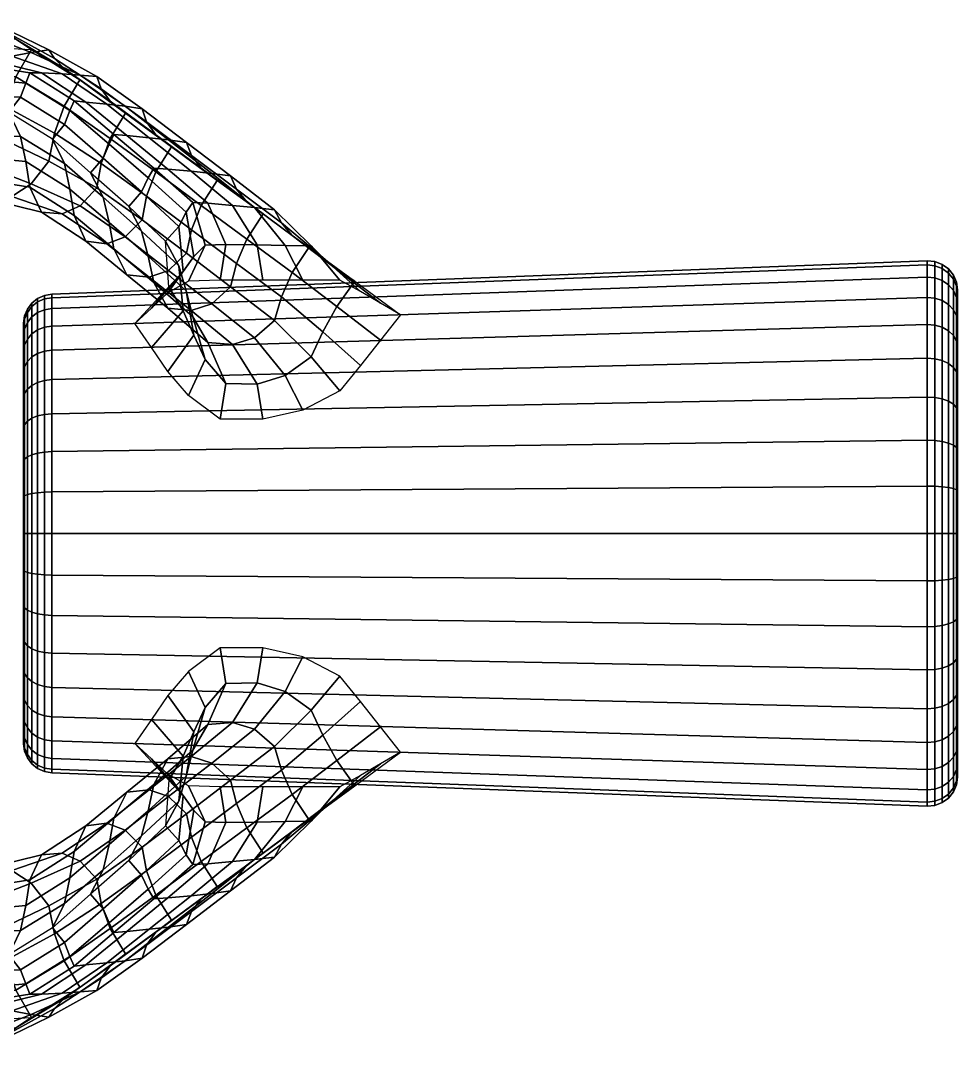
# Model space of a CAD drawing. Extents: x 30 to 421, y 59 to 190.
# Drawn here: x 258.39 to 290.5, y 72.49 to 107.66 of the extents above; entities that cross this region are included whole.
import ezdxf

# ---------------------------------------------------------------- set-up
doc = ezdxf.new("R2010")
doc.units = 0
doc.header["$MEASUREMENT"] = 0
for name, color, linetype in [('BOSS5', 7, 'CONTINUOUS'), ('FRAMEA', 7, 'CONTINUOUS'), ('FRAMEB', 7, 'CONTINUOUS')]:
    doc.layers.add(name, color=color, linetype=linetype)

msp = doc.modelspace()

# ---------------------------------------------------------------- meshes
at = {"layer": 'BOSS5'}
mesh = msp.add_polymesh((4, 9), dxfattribs=at)
for k, corner in enumerate([(258.5, 90.074, 0.024), (258.5, 97.17, 1.275), (258.532, 97.419, 1.319), (258.628, 97.652, 1.36), (258.78, 97.853, 1.395), (258.978, 98.01, 1.423), (259.211, 98.113, 1.441), (259.462, 98.154, 1.449), (289.462, 99.278, 1.647), (258.5, 90.074, 0.024), (258.5, 97.28, 0.024), (258.532, 97.532, 0.024), (258.628, 97.769, 0.024), (258.78, 97.973, 0.024), (258.978, 98.133, 0.024), (259.211, 98.237, 0.024), (259.462, 98.279, 0.024), (289.462, 99.42, 0.024), (258.5, 90.074, 0.024), (258.5, 97.17, -1.227), (258.532, 97.419, -1.271), (258.628, 97.652, -1.312), (258.78, 97.853, -1.348), (258.978, 98.01, -1.376), (259.211, 98.113, -1.394), (259.462, 98.154, -1.401), (289.462, 99.278, -1.599), (258.5, 90.074, 0.024), (258.5, 96.845, -2.441), (258.532, 97.083, -2.527), (258.628, 97.305, -2.608), (258.78, 97.497, -2.678), (258.978, 97.647, -2.733), (259.211, 97.745, -2.768), (259.462, 97.784, -2.783), (289.462, 98.856, -3.173)]):
    mesh.set_mesh_vertex(divmod(k, 9), corner)
mesh = msp.add_polymesh((9, 9), dxfattribs=at)
for k, corner in enumerate([(258.5, 90.074, 0.024), (258.5, 90.074, 7.23), (258.532, 90.074, 7.482), (258.628, 90.074, 7.719), (258.78, 90.074, 7.923), (258.978, 90.074, 8.083), (259.211, 90.074, 8.187), (259.462, 90.074, 8.229), (289.462, 90.074, 9.37), (258.5, 90.074, 0.024), (258.5, 91.325, 7.12), (258.532, 91.369, 7.369), (258.628, 91.41, 7.602), (258.78, 91.446, 7.803), (258.978, 91.473, 7.96), (259.211, 91.491, 8.063), (259.462, 91.499, 8.104), (289.462, 91.697, 9.228), (258.5, 90.074, 0.024), (258.5, 92.539, 6.795), (258.532, 92.625, 7.032), (258.628, 92.706, 7.255), (258.78, 92.776, 7.447), (258.978, 92.83, 7.597), (259.211, 92.866, 7.695), (259.462, 92.88, 7.734), (289.462, 93.271, 8.806), (258.5, 90.074, 0.024), (258.5, 93.677, 6.264), (258.532, 93.803, 6.483), (258.628, 93.921, 6.688), (258.78, 94.024, 6.865), (258.978, 94.103, 7.003), (259.211, 94.155, 7.093), (259.462, 94.177, 7.13), (289.462, 94.747, 8.118), (258.5, 90.074, 0.024), (258.5, 94.706, 5.544), (258.532, 94.868, 5.737), (258.628, 95.02, 5.918), (258.78, 95.152, 6.075), (258.978, 95.254, 6.197), (259.211, 95.321, 6.277), (259.462, 95.348, 6.309), (289.462, 96.082, 7.183), (258.5, 90.074, 0.024), (258.5, 95.594, 4.656), (258.532, 95.788, 4.818), (258.628, 95.969, 4.97), (258.78, 96.125, 5.101), (258.978, 96.247, 5.204), (259.211, 96.327, 5.271), (259.462, 96.359, 5.298), (289.462, 97.234, 6.031), (258.5, 90.074, 0.024), (258.5, 96.314, 3.627), (258.532, 96.533, 3.753), (258.628, 96.738, 3.871), (258.78, 96.915, 3.973), (258.978, 97.053, 4.053), (259.211, 97.143, 4.105), (259.462, 97.18, 4.126), (289.462, 98.168, 4.697), (258.5, 90.074, 0.024), (258.5, 96.845, 2.488), (258.532, 97.083, 2.575), (258.628, 97.305, 2.656), (258.78, 97.497, 2.726), (258.978, 97.647, 2.78), (259.211, 97.745, 2.816), (259.462, 97.784, 2.83), (289.462, 98.856, 3.22), (258.5, 90.074, 0.024), (258.5, 97.17, 1.275), (258.532, 97.419, 1.319), (258.628, 97.652, 1.36), (258.78, 97.853, 1.395), (258.978, 98.01, 1.423), (259.211, 98.113, 1.441), (259.462, 98.154, 1.449), (289.462, 99.278, 1.647)]):
    mesh.set_mesh_vertex(divmod(k, 9), corner)
mesh = msp.add_polymesh((4, 8), dxfattribs=at)
for k, corner in enumerate([(289.462, 99.278, 1.647), (289.728, 99.253, 1.642), (289.978, 99.159, 1.626), (290.194, 99.003, 1.598), (290.36, 98.797, 1.562), (290.464, 98.555, 1.519), (290.5, 98.294, 1.473), (290.5, 90.074, 0.024), (289.462, 99.42, 0.024), (289.728, 99.394, 0.024), (289.978, 99.299, 0.024), (290.194, 99.141, 0.024), (290.36, 98.932, 0.024), (290.464, 98.686, 0.024), (290.5, 98.421, 0.024), (290.5, 90.074, 0.024), (289.462, 99.278, -1.599), (289.728, 99.253, -1.595), (289.978, 99.159, -1.578), (290.194, 99.003, -1.551), (290.36, 98.797, -1.514), (290.464, 98.555, -1.472), (290.5, 98.294, -1.426), (290.5, 90.074, 0.024), (289.462, 98.856, -3.173), (289.728, 98.832, -3.164), (289.978, 98.743, -3.131), (290.194, 98.594, -3.077), (290.36, 98.398, -3.006), (290.464, 98.166, -2.922), (290.5, 97.917, -2.831), (290.5, 90.074, 0.024)]):
    mesh.set_mesh_vertex(divmod(k, 8), corner)
mesh = msp.add_polymesh((9, 8), dxfattribs=at)
for k, corner in enumerate([(289.462, 90.074, 9.37), (289.728, 90.074, 9.344), (289.978, 90.074, 9.249), (290.194, 90.074, 9.091), (290.36, 90.074, 8.882), (290.464, 90.074, 8.636), (290.5, 90.074, 8.371), (290.5, 90.074, 0.024), (289.462, 91.697, 9.228), (289.728, 91.692, 9.203), (289.978, 91.676, 9.109), (290.194, 91.648, 8.953), (290.36, 91.612, 8.747), (290.464, 91.569, 8.505), (290.5, 91.523, 8.244), (290.5, 90.074, 0.024), (289.462, 93.271, 8.806), (289.728, 93.262, 8.782), (289.978, 93.229, 8.693), (290.194, 93.175, 8.544), (290.36, 93.104, 8.347), (290.464, 93.019, 8.116), (290.5, 92.929, 7.867), (290.5, 90.074, 0.024), (289.462, 94.747, 8.118), (289.728, 94.734, 8.096), (289.978, 94.687, 8.013), (290.194, 94.608, 7.876), (290.36, 94.503, 7.695), (290.464, 94.38, 7.482), (290.5, 94.247, 7.252), (290.5, 90.074, 0.024), (289.462, 96.082, 7.183), (289.728, 96.065, 7.164), (289.978, 96.004, 7.091), (290.194, 95.902, 6.97), (290.36, 95.768, 6.809), (290.464, 95.61, 6.621), (290.5, 95.439, 6.418), (290.5, 90.074, 0.024), (289.462, 97.234, 6.031), (289.728, 97.214, 6.015), (289.978, 97.141, 5.954), (290.194, 97.02, 5.852), (290.36, 96.859, 5.717), (290.464, 96.671, 5.559), (290.5, 96.468, 5.389), (290.5, 90.074, 0.024), (289.462, 98.168, 4.697), (289.728, 98.146, 4.684), (289.978, 98.063, 4.636), (290.194, 97.926, 4.557), (290.36, 97.745, 4.453), (290.464, 97.532, 4.33), (290.5, 97.303, 4.197), (290.5, 90.074, 0.024), (289.462, 98.856, 3.22), (289.728, 98.832, 3.212), (289.978, 98.743, 3.179), (290.194, 98.594, 3.125), (290.36, 98.398, 3.053), (290.464, 98.166, 2.969), (290.5, 97.917, 2.879), (290.5, 90.074, 0.024), (289.462, 99.278, 1.647), (289.728, 99.253, 1.642), (289.978, 99.159, 1.626), (290.194, 99.003, 1.598), (290.36, 98.797, 1.562), (290.464, 98.555, 1.519), (290.5, 98.294, 1.473), (290.5, 90.074, 0.024)]):
    mesh.set_mesh_vertex(divmod(k, 8), corner)
mesh = msp.add_polymesh((9, 9), dxfattribs=at)
for k, corner in enumerate([(258.5, 90.074, 0.024), (258.5, 96.314, -3.579), (258.532, 96.533, -3.705), (258.628, 96.738, -3.824), (258.78, 96.915, -3.926), (258.978, 97.053, -4.006), (259.211, 97.143, -4.058), (259.462, 97.18, -4.079), (289.462, 98.168, -4.649), (258.5, 90.074, 0.024), (258.5, 95.594, -4.608), (258.532, 95.788, -4.77), (258.628, 95.969, -4.922), (258.78, 96.125, -5.054), (258.978, 96.247, -5.156), (259.211, 96.327, -5.223), (259.462, 96.359, -5.25), (289.462, 97.234, -5.984), (258.5, 90.074, 0.024), (258.5, 94.706, -5.496), (258.532, 94.868, -5.69), (258.628, 95.02, -5.871), (258.78, 95.152, -6.027), (258.978, 95.254, -6.15), (259.211, 95.321, -6.229), (259.462, 95.348, -6.262), (289.462, 96.082, -7.136), (258.5, 90.074, 0.024), (258.5, 93.677, -6.217), (258.532, 93.803, -6.435), (258.628, 93.921, -6.64), (258.78, 94.024, -6.817), (258.978, 94.103, -6.955), (259.211, 94.155, -7.046), (259.462, 94.177, -7.082), (289.462, 94.747, -8.07), (258.5, 90.074, 0.024), (258.5, 92.539, -6.747), (258.532, 92.625, -6.985), (258.628, 92.706, -7.207), (258.78, 92.776, -7.399), (258.978, 92.83, -7.549), (259.211, 92.866, -7.647), (259.462, 92.88, -7.686), (289.462, 93.271, -8.759), (258.5, 90.074, 0.024), (258.5, 91.325, -7.073), (258.532, 91.369, -7.321), (258.628, 91.41, -7.554), (258.78, 91.446, -7.756), (258.978, 91.473, -7.913), (259.211, 91.491, -8.015), (259.462, 91.499, -8.057), (289.462, 91.697, -9.18), (258.5, 90.074, 0.024), (258.5, 90.074, -7.182), (258.532, 90.074, -7.435), (258.628, 90.074, -7.671), (258.78, 90.074, -7.876), (258.978, 90.074, -8.035), (259.211, 90.074, -8.139), (259.462, 90.074, -8.181), (289.462, 90.074, -9.322), (258.5, 90.074, 0.024), (258.5, 88.823, -7.073), (258.532, 88.779, -7.321), (258.628, 88.738, -7.554), (258.78, 88.702, -7.756), (258.978, 88.675, -7.913), (259.211, 88.656, -8.015), (259.462, 88.649, -8.057), (289.462, 88.451, -9.18), (258.5, 90.074, 0.024), (258.5, 87.609, -6.747), (258.532, 87.523, -6.985), (258.628, 87.442, -7.207), (258.78, 87.372, -7.399), (258.978, 87.318, -7.549), (259.211, 87.282, -7.647), (259.462, 87.268, -7.686), (289.462, 86.877, -8.759)]):
    mesh.set_mesh_vertex(divmod(k, 9), corner)
mesh = msp.add_polymesh((9, 8), dxfattribs=at)
for k, corner in enumerate([(289.462, 98.168, -4.649), (289.728, 98.146, -4.636), (289.978, 98.063, -4.589), (290.194, 97.926, -4.51), (290.36, 97.745, -4.405), (290.464, 97.532, -4.282), (290.5, 97.303, -4.15), (290.5, 90.074, 0.024), (289.462, 97.234, -5.984), (289.728, 97.214, -5.967), (289.978, 97.141, -5.906), (290.194, 97.02, -5.805), (290.36, 96.859, -5.67), (290.464, 96.671, -5.512), (290.5, 96.468, -5.341), (290.5, 90.074, 0.024), (289.462, 96.082, -7.136), (289.728, 96.065, -7.116), (289.978, 96.004, -7.043), (290.194, 95.902, -6.922), (290.36, 95.768, -6.762), (290.464, 95.61, -6.573), (290.5, 95.439, -6.37), (290.5, 90.074, 0.024), (289.462, 94.747, -8.07), (289.728, 94.734, -8.048), (289.978, 94.687, -7.966), (290.194, 94.608, -7.829), (290.36, 94.503, -7.647), (290.464, 94.38, -7.434), (290.5, 94.247, -7.205), (290.5, 90.074, 0.024), (289.462, 93.271, -8.759), (289.728, 93.262, -8.735), (289.978, 93.229, -8.645), (290.194, 93.175, -8.497), (290.36, 93.104, -8.3), (290.464, 93.019, -8.069), (290.5, 92.929, -7.82), (290.5, 90.074, 0.024), (289.462, 91.697, -9.18), (289.728, 91.692, -9.155), (289.978, 91.676, -9.061), (290.194, 91.648, -8.906), (290.36, 91.612, -8.699), (290.464, 91.569, -8.457), (290.5, 91.523, -8.196), (290.5, 90.074, 0.024), (289.462, 90.074, -9.322), (289.728, 90.074, -9.297), (289.978, 90.074, -9.201), (290.194, 90.074, -9.043), (290.36, 90.074, -8.834), (290.464, 90.074, -8.588), (290.5, 90.074, -8.323), (290.5, 90.074, 0.024), (289.462, 88.451, -9.18), (289.728, 88.455, -9.155), (289.978, 88.472, -9.061), (290.194, 88.499, -8.906), (290.36, 88.536, -8.699), (290.464, 88.579, -8.457), (290.5, 88.625, -8.196), (290.5, 90.074, 0.024), (289.462, 86.877, -8.759), (289.728, 86.886, -8.735), (289.978, 86.919, -8.645), (290.194, 86.973, -8.497), (290.36, 87.044, -8.3), (290.464, 87.129, -8.069), (290.5, 87.219, -7.82), (290.5, 90.074, 0.024)]):
    mesh.set_mesh_vertex(divmod(k, 8), corner)
mesh = msp.add_polymesh((9, 9), dxfattribs=at)
for k, corner in enumerate([(258.5, 90.074, 0.024), (258.5, 87.609, -6.747), (258.532, 87.523, -6.985), (258.628, 87.442, -7.207), (258.78, 87.372, -7.399), (258.978, 87.318, -7.549), (259.211, 87.282, -7.647), (259.462, 87.268, -7.686), (289.462, 86.877, -8.759), (258.5, 90.074, 0.024), (258.5, 86.471, -6.217), (258.532, 86.345, -6.435), (258.628, 86.227, -6.64), (258.78, 86.124, -6.817), (258.978, 86.045, -6.955), (259.211, 85.992, -7.046), (259.462, 85.971, -7.082), (289.462, 85.401, -8.07), (258.5, 90.074, 0.024), (258.5, 85.442, -5.496), (258.532, 85.28, -5.69), (258.628, 85.128, -5.871), (258.78, 84.996, -6.027), (258.978, 84.894, -6.15), (259.211, 84.827, -6.229), (259.462, 84.8, -6.262), (289.462, 84.066, -7.136), (258.5, 90.074, 0.024), (258.5, 84.554, -4.608), (258.532, 84.36, -4.77), (258.628, 84.179, -4.922), (258.78, 84.023, -5.054), (258.978, 83.901, -5.156), (259.211, 83.821, -5.223), (259.462, 83.789, -5.25), (289.462, 82.914, -5.984), (258.5, 90.074, 0.024), (258.5, 83.834, -3.579), (258.532, 83.615, -3.705), (258.628, 83.41, -3.824), (258.78, 83.233, -3.926), (258.978, 83.095, -4.006), (259.211, 83.005, -4.058), (259.462, 82.968, -4.079), (289.462, 81.98, -4.649), (258.5, 90.074, 0.024), (258.5, 83.303, -2.441), (258.532, 83.065, -2.527), (258.628, 82.843, -2.608), (258.78, 82.651, -2.678), (258.978, 82.501, -2.733), (259.211, 82.403, -2.768), (259.462, 82.364, -2.783), (289.462, 81.292, -3.173), (258.5, 90.074, 0.024), (258.5, 82.978, -1.227), (258.532, 82.729, -1.271), (258.628, 82.496, -1.312), (258.78, 82.295, -1.348), (258.978, 82.138, -1.376), (259.211, 82.035, -1.394), (259.462, 81.994, -1.401), (289.462, 80.87, -1.599), (258.5, 90.074, 0.024), (258.5, 82.868, 0.024), (258.532, 82.615, 0.024), (258.628, 82.379, 0.024), (258.78, 82.175, 0.024), (258.978, 82.015, 0.024), (259.211, 81.911, 0.024), (259.462, 81.869, 0.024), (289.462, 80.728, 0.024), (258.5, 90.074, 0.024), (258.5, 82.978, 1.275), (258.532, 82.729, 1.319), (258.628, 82.496, 1.36), (258.78, 82.295, 1.395), (258.978, 82.138, 1.423), (259.211, 82.035, 1.441), (259.462, 81.994, 1.449), (289.462, 80.87, 1.647)]):
    mesh.set_mesh_vertex(divmod(k, 9), corner)
mesh = msp.add_polymesh((9, 9), dxfattribs=at)
for k, corner in enumerate([(258.5, 90.074, 0.024), (258.5, 82.978, 1.275), (258.532, 82.729, 1.319), (258.628, 82.496, 1.36), (258.78, 82.295, 1.395), (258.978, 82.138, 1.423), (259.211, 82.035, 1.441), (259.462, 81.994, 1.449), (289.462, 80.87, 1.647), (258.5, 90.074, 0.024), (258.5, 83.303, 2.488), (258.532, 83.065, 2.575), (258.628, 82.843, 2.656), (258.78, 82.651, 2.726), (258.978, 82.501, 2.78), (259.211, 82.403, 2.816), (259.462, 82.364, 2.83), (289.462, 81.292, 3.22), (258.5, 90.074, 0.024), (258.5, 83.834, 3.627), (258.532, 83.615, 3.753), (258.628, 83.41, 3.871), (258.78, 83.233, 3.973), (258.978, 83.095, 4.053), (259.211, 83.005, 4.105), (259.462, 82.968, 4.126), (289.462, 81.98, 4.697), (258.5, 90.074, 0.024), (258.5, 84.554, 4.656), (258.532, 84.36, 4.818), (258.628, 84.179, 4.97), (258.78, 84.023, 5.101), (258.978, 83.901, 5.204), (259.211, 83.821, 5.271), (259.462, 83.789, 5.298), (289.462, 82.914, 6.031), (258.5, 90.074, 0.024), (258.5, 85.442, 5.544), (258.532, 85.28, 5.737), (258.628, 85.128, 5.918), (258.78, 84.996, 6.075), (258.978, 84.894, 6.197), (259.211, 84.827, 6.277), (259.462, 84.8, 6.309), (289.462, 84.066, 7.183), (258.5, 90.074, 0.024), (258.5, 86.471, 6.264), (258.532, 86.345, 6.483), (258.628, 86.227, 6.688), (258.78, 86.124, 6.865), (258.978, 86.045, 7.003), (259.211, 85.992, 7.093), (259.462, 85.971, 7.13), (289.462, 85.401, 8.118), (258.5, 90.074, 0.024), (258.5, 87.609, 6.795), (258.532, 87.523, 7.032), (258.628, 87.442, 7.255), (258.78, 87.372, 7.447), (258.978, 87.318, 7.597), (259.211, 87.282, 7.695), (259.462, 87.268, 7.734), (289.462, 86.877, 8.806), (258.5, 90.074, 0.024), (258.5, 88.823, 7.12), (258.532, 88.779, 7.369), (258.628, 88.738, 7.602), (258.78, 88.702, 7.803), (258.978, 88.675, 7.96), (259.211, 88.656, 8.063), (259.462, 88.649, 8.104), (289.462, 88.451, 9.228), (258.5, 90.074, 0.024), (258.5, 90.074, 7.23), (258.532, 90.074, 7.482), (258.628, 90.074, 7.719), (258.78, 90.074, 7.923), (258.978, 90.074, 8.083), (259.211, 90.074, 8.187), (259.462, 90.074, 8.229), (289.462, 90.074, 9.37)]):
    mesh.set_mesh_vertex(divmod(k, 9), corner)
mesh = msp.add_polymesh((9, 8), dxfattribs=at)
for k, corner in enumerate([(289.462, 86.877, -8.759), (289.728, 86.886, -8.735), (289.978, 86.919, -8.645), (290.194, 86.973, -8.497), (290.36, 87.044, -8.3), (290.464, 87.129, -8.069), (290.5, 87.219, -7.82), (290.5, 90.074, 0.024), (289.462, 85.401, -8.07), (289.728, 85.414, -8.048), (289.978, 85.461, -7.966), (290.194, 85.54, -7.829), (290.36, 85.645, -7.647), (290.464, 85.768, -7.434), (290.5, 85.901, -7.205), (290.5, 90.074, 0.024), (289.462, 84.066, -7.136), (289.728, 84.083, -7.116), (289.978, 84.144, -7.043), (290.194, 84.246, -6.922), (290.36, 84.38, -6.762), (290.464, 84.538, -6.573), (290.5, 84.709, -6.37), (290.5, 90.074, 0.024), (289.462, 82.914, -5.984), (289.728, 82.934, -5.967), (289.978, 83.007, -5.906), (290.194, 83.128, -5.805), (290.36, 83.289, -5.67), (290.464, 83.477, -5.512), (290.5, 83.68, -5.341), (290.5, 90.074, 0.024), (289.462, 81.98, -4.649), (289.728, 82.002, -4.636), (289.978, 82.085, -4.589), (290.194, 82.222, -4.51), (290.36, 82.403, -4.405), (290.464, 82.616, -4.282), (290.5, 82.845, -4.15), (290.5, 90.074, 0.024), (289.462, 81.292, -3.173), (289.728, 81.316, -3.164), (289.978, 81.405, -3.131), (290.194, 81.554, -3.077), (290.36, 81.75, -3.006), (290.464, 81.982, -2.922), (290.5, 82.231, -2.831), (290.5, 90.074, 0.024), (289.462, 80.87, -1.599), (289.728, 80.895, -1.595), (289.978, 80.989, -1.578), (290.194, 81.144, -1.551), (290.36, 81.351, -1.514), (290.464, 81.593, -1.472), (290.5, 81.854, -1.426), (290.5, 90.074, 0.024), (289.462, 80.728, 0.024), (289.728, 80.753, 0.024), (289.978, 80.849, 0.024), (290.194, 81.007, 0.024), (290.36, 81.216, 0.024), (290.464, 81.462, 0.024), (290.5, 81.727, 0.024), (290.5, 90.074, 0.024), (289.462, 80.87, 1.647), (289.728, 80.895, 1.642), (289.978, 80.989, 1.626), (290.194, 81.144, 1.598), (290.36, 81.351, 1.562), (290.464, 81.593, 1.519), (290.5, 81.854, 1.473), (290.5, 90.074, 0.024)]):
    mesh.set_mesh_vertex(divmod(k, 8), corner)
mesh = msp.add_polymesh((9, 8), dxfattribs=at)
for k, corner in enumerate([(289.462, 80.87, 1.647), (289.728, 80.895, 1.642), (289.978, 80.989, 1.626), (290.194, 81.144, 1.598), (290.36, 81.351, 1.562), (290.464, 81.593, 1.519), (290.5, 81.854, 1.473), (290.5, 90.074, 0.024), (289.462, 81.292, 3.22), (289.728, 81.316, 3.212), (289.978, 81.405, 3.179), (290.194, 81.554, 3.125), (290.36, 81.75, 3.053), (290.464, 81.982, 2.969), (290.5, 82.231, 2.879), (290.5, 90.074, 0.024), (289.462, 81.98, 4.697), (289.728, 82.002, 4.684), (289.978, 82.085, 4.636), (290.194, 82.222, 4.557), (290.36, 82.403, 4.453), (290.464, 82.616, 4.33), (290.5, 82.845, 4.197), (290.5, 90.074, 0.024), (289.462, 82.914, 6.031), (289.728, 82.934, 6.015), (289.978, 83.007, 5.954), (290.194, 83.128, 5.852), (290.36, 83.289, 5.717), (290.464, 83.477, 5.559), (290.5, 83.68, 5.389), (290.5, 90.074, 0.024), (289.462, 84.066, 7.183), (289.728, 84.083, 7.164), (289.978, 84.144, 7.091), (290.194, 84.246, 6.97), (290.36, 84.38, 6.809), (290.464, 84.538, 6.621), (290.5, 84.709, 6.418), (290.5, 90.074, 0.024), (289.462, 85.401, 8.118), (289.728, 85.414, 8.096), (289.978, 85.461, 8.013), (290.194, 85.54, 7.876), (290.36, 85.645, 7.695), (290.464, 85.768, 7.482), (290.5, 85.901, 7.252), (290.5, 90.074, 0.024), (289.462, 86.877, 8.806), (289.728, 86.886, 8.782), (289.978, 86.919, 8.693), (290.194, 86.973, 8.544), (290.36, 87.044, 8.347), (290.464, 87.129, 8.116), (290.5, 87.219, 7.867), (290.5, 90.074, 0.024), (289.462, 88.451, 9.228), (289.728, 88.455, 9.203), (289.978, 88.472, 9.109), (290.194, 88.499, 8.953), (290.36, 88.536, 8.747), (290.464, 88.579, 8.505), (290.5, 88.625, 8.244), (290.5, 90.074, 0.024), (289.462, 90.074, 9.37), (289.728, 90.074, 9.344), (289.978, 90.074, 9.249), (290.194, 90.074, 9.091), (290.36, 90.074, 8.882), (290.464, 90.074, 8.636), (290.5, 90.074, 8.371), (290.5, 90.074, 0.024)]):
    mesh.set_mesh_vertex(divmod(k, 8), corner)
at = {"layer": 'FRAMEA'}
mesh = msp.add_polymesh((9, 3), dxfattribs=at)
for k, corner in enumerate([(249.749, 104.888, -11.534), (250.063, 105.92, -10.628), (250.547, 106.868, -9.672), (251.783, 104.861, -11.508), (252.107, 105.89, -10.605), (252.604, 106.834, -9.652), (253.818, 104.833, -11.482), (254.151, 105.859, -10.582), (254.661, 106.799, -9.633), (255.852, 104.805, -11.457), (256.195, 105.827, -10.56), (256.718, 106.765, -9.613), (257.879, 104.715, -11.398), (258.232, 105.73, -10.5), (258.765, 106.663, -9.554), (259.556, 103.791, -10.857), (259.889, 104.727, -9.917), (260.422, 105.629, -8.957), (261.155, 102.757, -10.254), (261.463, 103.609, -9.268), (261.993, 104.479, -8.293), (262.715, 101.632, -9.599), (263.026, 102.466, -8.606), (263.563, 103.328, -7.628), (264.257, 100.483, -8.931), (264.586, 101.316, -7.94), (265.133, 102.177, -6.964)]):
    mesh.set_mesh_vertex(divmod(k, 3), corner)
mesh = msp.add_polymesh((9, 9), dxfattribs=at)
for k, corner in enumerate([(246.779, 104.713, -8.428), (247.104, 103.913, -9.515), (247.26, 103.197, -10.651), (247.402, 102.535, -11.696), (247.787, 101.951, -12.369), (248.455, 102.214, -12.615), (249.037, 102.852, -12.621), (249.583, 103.794, -12.359), (249.749, 104.888, -11.534), (248.649, 104.687, -8.413), (248.993, 103.891, -9.504), (249.165, 103.18, -10.643), (249.322, 102.523, -11.689), (249.728, 101.942, -12.359), (250.426, 102.206, -12.592), (251.035, 102.835, -12.593), (251.604, 103.77, -12.333), (251.783, 104.861, -11.508), (250.519, 104.661, -8.398), (250.881, 103.87, -9.492), (251.068, 103.163, -10.634), (251.24, 102.51, -11.682), (251.668, 101.932, -12.35), (252.396, 102.196, -12.569), (253.033, 102.816, -12.566), (253.626, 103.746, -12.308), (253.818, 104.833, -11.482), (252.388, 104.635, -8.383), (252.768, 103.847, -9.48), (252.971, 103.145, -10.625), (253.158, 102.496, -11.675), (253.608, 101.921, -12.339), (254.365, 102.185, -12.547), (255.03, 102.797, -12.539), (255.647, 103.722, -12.284), (255.852, 104.805, -11.457), (254.258, 104.609, -8.368), (254.654, 103.823, -9.466), (254.871, 103.119, -10.611), (255.074, 102.466, -11.658), (255.545, 101.884, -12.315), (256.33, 102.138, -12.505), (257.021, 102.733, -12.487), (257.66, 103.643, -12.229), (257.879, 104.715, -11.398), (256.128, 104.583, -8.353), (256.528, 103.772, -9.437), (256.73, 102.995, -10.541), (256.904, 102.233, -11.524), (257.344, 101.518, -12.1), (258.098, 101.624, -12.196), (258.758, 102.064, -12.088), (259.367, 102.834, -11.753), (259.556, 103.791, -10.857), (257.994, 104.52, -8.317), (258.395, 103.682, -9.385), (258.574, 102.825, -10.444), (258.712, 101.945, -11.358), (259.109, 101.084, -11.847), (259.821, 101.031, -11.842), (260.436, 101.304, -11.639), (261.004, 101.923, -11.221), (261.155, 102.757, -10.254), (259.487, 103.594, -7.782), (259.898, 102.751, -8.849), (260.084, 101.881, -9.899), (260.226, 100.978, -10.8), (260.632, 100.09, -11.271), (261.356, 100.004, -11.239), (261.983, 100.24, -11.014), (262.561, 100.826, -10.58), (262.715, 101.632, -9.599), (260.795, 102.437, -7.114), (261.22, 101.597, -8.182), (261.426, 100.729, -9.235), (261.595, 99.829, -10.137), (262.035, 98.944, -10.607), (262.799, 98.86, -10.57), (263.465, 99.093, -10.344), (264.077, 99.678, -9.912), (264.257, 100.483, -8.931)]):
    mesh.set_mesh_vertex(divmod(k, 9), corner)
mesh = msp.add_polymesh((5, 9), dxfattribs=at)
for k, corner in enumerate([(260.795, 102.437, -7.114), (261.22, 101.597, -8.182), (261.426, 100.729, -9.235), (261.595, 99.829, -10.137), (262.035, 98.944, -10.607), (262.799, 98.86, -10.57), (263.465, 99.093, -10.344), (264.077, 99.678, -9.912), (264.257, 100.483, -8.931), (262.103, 101.28, -6.446), (262.54, 100.441, -7.516), (262.767, 99.576, -8.57), (262.964, 98.679, -9.473), (263.437, 97.796, -9.943), (264.241, 97.714, -9.902), (264.945, 97.945, -9.675), (265.592, 98.529, -9.245), (265.799, 99.334, -8.264), (263.365, 100.089, -5.758), (263.814, 99.253, -6.829), (264.064, 98.392, -7.886), (264.294, 97.501, -8.793), (264.809, 96.625, -9.265), (265.658, 96.548, -9.224), (266.408, 96.784, -9), (267.097, 97.371, -8.574), (267.336, 98.181, -7.596), (263.472, 98.53, -4.858), (263.965, 97.706, -5.937), (264.327, 96.877, -7.012), (264.719, 96.033, -7.946), (265.432, 95.213, -8.45), (266.498, 95.197, -8.441), (267.465, 95.492, -8.251), (268.352, 96.134, -7.857), (268.753, 96.988, -6.906), (262.306, 97.273, -4.133), (262.876, 96.453, -5.213), (263.446, 95.632, -6.293), (264.145, 94.8, -7.234), (265.23, 93.995, -7.746), (266.701, 93.995, -7.746), (268.072, 94.304, -7.564), (269.332, 94.961, -7.179), (270.039, 95.827, -6.235)]):
    mesh.set_mesh_vertex(divmod(k, 9), corner)
mesh = msp.add_polymesh((5, 3), dxfattribs=at)
for k, corner in enumerate([(264.257, 100.483, -8.931), (264.586, 101.316, -7.94), (265.133, 102.177, -6.964), (265.799, 99.334, -8.264), (266.146, 100.167, -7.274), (266.703, 101.026, -6.299), (267.336, 98.181, -7.596), (267.705, 99.015, -6.608), (268.273, 99.875, -5.635), (268.753, 96.988, -6.906), (269.233, 97.854, -5.937), (269.844, 98.724, -4.971), (270.039, 95.827, -6.235), (270.726, 96.7, -5.27), (271.414, 97.573, -4.306)]):
    mesh.set_mesh_vertex(divmod(k, 3), corner)
mesh = msp.add_polymesh((5, 9), dxfattribs=at)
for k, corner in enumerate([(260.795, 77.711, 7.161), (261.22, 78.551, 8.23), (261.426, 79.419, 9.282), (261.595, 80.319, 10.185), (262.035, 81.204, 10.655), (262.799, 81.288, 10.618), (263.465, 81.055, 10.392), (264.077, 80.47, 9.96), (264.257, 79.664, 8.979), (262.103, 78.868, 6.493), (262.54, 79.707, 7.563), (262.767, 80.572, 8.617), (262.964, 81.469, 9.521), (263.437, 82.352, 9.991), (264.241, 82.434, 9.949), (264.945, 82.203, 9.722), (265.592, 81.619, 9.292), (265.799, 80.814, 8.312), (263.365, 80.059, 5.806), (263.814, 80.895, 6.877), (264.064, 81.756, 7.934), (264.294, 82.647, 8.84), (264.809, 83.523, 9.313), (265.658, 83.6, 9.272), (266.408, 83.364, 9.047), (267.097, 82.776, 8.621), (267.336, 81.967, 7.643), (263.472, 81.618, 4.906), (263.965, 82.442, 5.984), (264.327, 83.271, 7.06), (264.719, 84.115, 7.993), (265.432, 84.935, 8.497), (266.498, 84.951, 8.489), (267.465, 84.656, 8.298), (268.352, 84.014, 7.905), (268.753, 83.16, 6.953), (262.306, 82.874, 4.18), (262.876, 83.695, 5.261), (263.446, 84.516, 6.341), (264.145, 85.348, 7.281), (265.23, 86.153, 7.794), (266.701, 86.153, 7.794), (268.072, 85.844, 7.612), (269.332, 85.187, 7.227), (270.039, 84.321, 6.282)]):
    mesh.set_mesh_vertex(divmod(k, 9), corner)
mesh = msp.add_polymesh((5, 3), dxfattribs=at)
for k, corner in enumerate([(264.257, 79.664, 8.979), (264.586, 78.831, 7.987), (265.133, 77.971, 7.011), (265.799, 80.814, 8.312), (266.146, 79.981, 7.322), (266.703, 79.122, 6.347), (267.336, 81.967, 7.643), (267.705, 81.132, 6.656), (268.273, 80.273, 5.682), (268.753, 83.16, 6.953), (269.233, 82.294, 5.984), (269.844, 81.424, 5.018), (270.039, 84.321, 6.282), (270.726, 83.448, 5.318), (271.414, 82.574, 4.354)]):
    mesh.set_mesh_vertex(divmod(k, 3), corner)
mesh = msp.add_polymesh((5, 9), dxfattribs=at)
for k, corner in enumerate([(260.795, 77.711, 7.161), (261.22, 77.206, 5.9), (261.426, 76.728, 4.622), (261.595, 76.397, 3.392), (262.035, 76.432, 2.39), (262.799, 76.507, 2.336), (263.465, 76.585, 2.651), (264.077, 76.667, 3.373), (264.257, 77.114, 4.561), (262.103, 78.868, 6.493), (262.54, 78.361, 5.232), (262.767, 77.881, 3.956), (262.964, 77.547, 2.728), (263.437, 77.581, 1.728), (264.241, 77.658, 1.677), (264.945, 77.739, 1.991), (265.592, 77.82, 2.712), (265.799, 78.266, 3.899), (263.365, 80.059, 5.806), (263.814, 79.55, 4.546), (264.064, 79.065, 3.272), (264.294, 78.725, 2.047), (264.809, 78.754, 1.052), (265.658, 78.828, 1.007), (266.408, 78.905, 1.323), (267.097, 78.98, 2.045), (267.336, 79.422, 3.235), (263.472, 81.618, 4.906), (263.965, 81.096, 3.653), (264.327, 80.579, 2.398), (264.719, 80.193, 1.2), (265.432, 80.166, 0.238), (266.498, 80.181, 0.228), (267.465, 80.199, 0.578), (268.352, 80.219, 1.331), (268.753, 80.616, 2.547), (262.306, 82.874, 4.18), (262.876, 82.349, 2.929), (263.446, 81.824, 1.679), (264.145, 81.426, 0.488), (265.23, 81.385, -0.466), (266.701, 81.385, -0.466), (268.072, 81.387, -0.107), (269.332, 81.393, 0.654), (270.039, 81.778, 1.877)]):
    mesh.set_mesh_vertex(divmod(k, 9), corner)
mesh = msp.add_polymesh((5, 3), dxfattribs=at)
for k, corner in enumerate([(264.257, 77.114, 4.561), (264.586, 77.556, 5.778), (265.133, 77.971, 7.011), (265.799, 78.266, 3.899), (266.146, 78.707, 5.115), (266.703, 79.122, 6.347), (267.336, 79.422, 3.235), (267.705, 79.86, 4.451), (268.273, 80.273, 5.682), (268.753, 80.616, 2.547), (269.233, 81.022, 3.781), (269.844, 81.424, 5.018), (270.039, 81.778, 1.877), (270.726, 82.176, 3.115), (271.414, 82.574, 4.354)]):
    mesh.set_mesh_vertex(divmod(k, 3), corner)
mesh = msp.add_polymesh((9, 9), dxfattribs=at)
for k, corner in enumerate([(246.779, 75.435, 8.475), (247.104, 76.235, 9.563), (247.26, 76.951, 10.699), (247.402, 77.613, 11.743), (247.787, 78.197, 12.416), (248.455, 77.934, 12.662), (249.037, 77.296, 12.669), (249.583, 76.354, 12.406), (249.749, 75.26, 11.581), (248.649, 75.461, 8.461), (248.993, 76.257, 9.551), (249.165, 76.968, 10.691), (249.322, 77.625, 11.737), (249.728, 78.206, 12.407), (250.426, 77.942, 12.639), (251.035, 77.313, 12.641), (251.604, 76.378, 12.381), (251.783, 75.287, 11.555), (250.519, 75.487, 8.446), (250.881, 76.278, 9.539), (251.068, 76.985, 10.682), (251.24, 77.638, 11.73), (251.668, 78.216, 12.397), (252.396, 77.952, 12.617), (253.033, 77.332, 12.613), (253.626, 76.402, 12.356), (253.818, 75.315, 11.53), (252.388, 75.513, 8.431), (252.768, 76.3, 9.527), (252.971, 77.003, 10.673), (253.158, 77.652, 11.722), (253.608, 78.227, 12.387), (254.365, 77.963, 12.594), (255.03, 77.351, 12.586), (255.647, 76.426, 12.331), (255.852, 75.343, 11.505), (254.258, 75.539, 8.416), (254.654, 76.325, 9.514), (254.871, 77.029, 10.659), (255.074, 77.682, 11.705), (255.545, 78.264, 12.362), (256.33, 78.01, 12.553), (257.021, 77.415, 12.535), (257.66, 76.505, 12.277), (257.879, 75.433, 11.445), (256.128, 75.565, 8.401), (256.528, 76.376, 9.485), (256.73, 77.153, 10.589), (256.904, 77.915, 11.571), (257.344, 78.63, 12.148), (258.098, 78.524, 12.243), (258.758, 78.084, 12.136), (259.367, 77.314, 11.801), (259.556, 76.357, 10.905), (257.994, 75.628, 8.364), (258.395, 76.466, 9.433), (258.574, 77.323, 10.491), (258.712, 78.203, 11.405), (259.109, 79.063, 11.895), (259.821, 79.117, 11.889), (260.436, 78.843, 11.686), (261.004, 78.225, 11.268), (261.155, 77.391, 10.301), (259.487, 76.554, 7.829), (259.898, 77.397, 8.896), (260.084, 78.267, 9.947), (260.226, 79.17, 10.848), (260.632, 80.058, 11.318), (261.356, 80.144, 11.286), (261.983, 79.908, 11.062), (262.561, 79.322, 10.628), (262.715, 78.516, 9.647), (260.795, 77.711, 7.161), (261.22, 78.551, 8.23), (261.426, 79.419, 9.282), (261.595, 80.319, 10.185), (262.035, 81.204, 10.655), (262.799, 81.288, 10.618), (263.465, 81.055, 10.392), (264.077, 80.47, 9.96), (264.257, 79.664, 8.979)]):
    mesh.set_mesh_vertex(divmod(k, 9), corner)
mesh = msp.add_polymesh((9, 3), dxfattribs=at)
for k, corner in enumerate([(249.749, 75.26, 11.581), (250.063, 74.228, 10.675), (250.547, 73.28, 9.72), (251.783, 75.287, 11.555), (252.107, 74.258, 10.652), (252.604, 73.314, 9.7), (253.818, 75.315, 11.53), (254.151, 74.289, 10.63), (254.661, 73.349, 9.68), (255.852, 75.343, 11.505), (256.195, 74.321, 10.607), (256.718, 73.383, 9.66), (257.879, 75.433, 11.445), (258.232, 74.418, 10.547), (258.765, 73.485, 9.601), (259.556, 76.357, 10.905), (259.889, 75.421, 9.965), (260.422, 74.519, 9.005), (261.155, 77.391, 10.301), (261.463, 76.539, 9.316), (261.993, 75.669, 8.34), (262.715, 78.516, 9.647), (263.026, 77.682, 8.653), (263.563, 76.82, 7.676), (264.257, 79.664, 8.979), (264.586, 78.831, 7.987), (265.133, 77.971, 7.011)]):
    mesh.set_mesh_vertex(divmod(k, 3), corner)
mesh = msp.add_polymesh((9, 3), dxfattribs=at)
for k, corner in enumerate([(249.749, 72.658, 7.075), (250.063, 72.926, 8.421), (250.547, 73.28, 9.72), (251.783, 72.694, 7.064), (252.107, 72.962, 8.406), (252.604, 73.314, 9.7), (253.818, 72.73, 7.052), (254.151, 72.997, 8.391), (254.661, 73.349, 9.68), (255.852, 72.766, 7.04), (256.195, 73.032, 8.375), (256.718, 73.383, 9.66), (257.879, 72.862, 6.993), (258.232, 73.132, 8.321), (258.765, 73.485, 9.601), (259.556, 73.793, 6.462), (259.889, 74.138, 7.743), (260.422, 74.519, 9.005), (261.155, 74.832, 5.869), (261.463, 75.259, 7.099), (261.993, 75.669, 8.34), (262.715, 75.961, 5.222), (263.026, 76.405, 6.441), (263.563, 76.82, 7.676), (264.257, 77.114, 4.561), (264.586, 77.556, 5.778), (265.133, 77.971, 7.011)]):
    mesh.set_mesh_vertex(divmod(k, 3), corner)
mesh = msp.add_polymesh((9, 9), dxfattribs=at)
for k, corner in enumerate([(246.779, 75.435, 8.475), (247.104, 74.893, 7.239), (247.26, 74.268, 6.051), (247.402, 73.694, 4.956), (247.787, 73.403, 4.113), (248.455, 73.059, 4.218), (249.037, 72.734, 4.768), (249.583, 72.491, 5.714), (249.749, 72.658, 7.075), (248.649, 75.461, 8.461), (248.993, 74.914, 7.226), (249.165, 74.283, 6.041), (249.322, 73.706, 4.948), (249.728, 73.416, 4.111), (250.426, 73.083, 4.222), (251.035, 72.767, 4.767), (251.604, 72.524, 5.707), (251.783, 72.694, 7.064), (250.519, 75.487, 8.446), (250.881, 74.935, 7.213), (251.068, 74.299, 6.03), (251.24, 73.718, 4.94), (251.668, 73.429, 4.107), (252.396, 73.107, 4.225), (253.033, 72.8, 4.764), (253.626, 72.558, 5.698), (253.818, 72.73, 7.052), (252.388, 75.513, 8.431), (252.768, 74.957, 7.2), (252.971, 74.316, 6.019), (253.158, 73.732, 4.932), (253.608, 73.444, 4.102), (254.365, 73.132, 4.227), (255.03, 72.833, 4.761), (255.647, 72.591, 5.689), (255.852, 72.766, 7.04), (254.258, 75.539, 8.416), (254.654, 74.981, 7.186), (254.871, 74.341, 6.003), (255.074, 73.762, 4.914), (255.545, 73.484, 4.082), (256.33, 73.191, 4.207), (257.021, 72.91, 4.731), (257.66, 72.678, 5.648), (257.879, 72.862, 6.993), (256.128, 75.565, 8.401), (256.528, 75.031, 7.156), (256.73, 74.464, 5.931), (256.904, 73.994, 4.78), (257.344, 73.852, 3.873), (258.098, 73.717, 3.917), (258.758, 73.59, 4.351), (259.367, 73.495, 5.185), (259.556, 73.793, 6.462), (257.994, 75.628, 8.364), (258.395, 75.122, 7.104), (258.574, 74.633, 5.833), (258.712, 74.282, 4.613), (259.109, 74.288, 3.624), (259.821, 74.32, 3.58), (260.436, 74.359, 3.918), (261.004, 74.411, 4.663), (261.155, 74.832, 5.869), (259.487, 76.554, 7.829), (259.898, 76.051, 6.566), (260.084, 75.577, 5.287), (260.226, 75.248, 4.055), (260.632, 75.285, 3.051), (261.356, 75.355, 2.992), (261.983, 75.432, 3.309), (262.561, 75.514, 4.033), (262.715, 75.961, 5.222), (260.795, 77.711, 7.161), (261.22, 77.206, 5.9), (261.426, 76.728, 4.622), (261.595, 76.397, 3.392), (262.035, 76.432, 2.39), (262.799, 76.507, 2.336), (263.465, 76.585, 2.651), (264.077, 76.667, 3.373), (264.257, 77.114, 4.561)]):
    mesh.set_mesh_vertex(divmod(k, 9), corner)
at = {"layer": 'FRAMEB'}
mesh = msp.add_polymesh((9, 9), dxfattribs=at)
for k, corner in enumerate([(246.779, 104.713, -8.428), (247.104, 105.255, -7.191), (247.26, 105.88, -6.004), (247.402, 106.454, -4.908), (247.787, 106.745, -4.066), (248.455, 107.089, -4.17), (249.037, 107.414, -4.72), (249.583, 107.657, -5.667), (249.749, 107.49, -7.027), (248.649, 104.687, -8.413), (248.993, 105.234, -7.179), (249.165, 105.865, -5.993), (249.322, 106.442, -4.901), (249.728, 106.732, -4.063), (250.426, 107.065, -4.175), (251.035, 107.381, -4.719), (251.604, 107.624, -5.659), (251.783, 107.454, -7.016), (250.519, 104.661, -8.398), (250.881, 105.212, -7.166), (251.068, 105.849, -5.982), (251.24, 106.43, -4.893), (251.668, 106.719, -4.059), (252.396, 107.041, -4.178), (253.033, 107.348, -4.717), (253.626, 107.59, -5.651), (253.818, 107.418, -7.005), (252.388, 104.635, -8.383), (252.768, 105.191, -7.153), (252.971, 105.832, -5.971), (253.158, 106.416, -4.884), (253.608, 106.704, -4.054), (254.365, 107.016, -4.179), (255.03, 107.315, -4.713), (255.647, 107.556, -5.642), (255.852, 107.382, -6.993), (254.258, 104.609, -8.368), (254.654, 105.167, -7.138), (254.871, 105.807, -5.956), (255.074, 106.386, -4.867), (255.545, 106.664, -4.035), (256.33, 106.957, -4.16), (257.021, 107.238, -4.683), (257.66, 107.47, -5.601), (257.879, 107.286, -6.945), (256.128, 104.583, -8.353), (256.528, 105.117, -7.109), (256.73, 105.684, -5.884), (256.904, 106.154, -4.732), (257.344, 106.296, -3.825), (258.098, 106.431, -3.869), (258.758, 106.558, -4.304), (259.367, 106.653, -5.138), (259.556, 106.355, -6.415), (257.994, 104.52, -8.317), (258.395, 105.026, -7.056), (258.574, 105.515, -5.785), (258.712, 105.866, -4.566), (259.109, 105.86, -3.576), (259.821, 105.828, -3.532), (260.436, 105.789, -3.871), (261.004, 105.736, -4.616), (261.155, 105.316, -5.821), (259.487, 103.594, -7.782), (259.898, 104.097, -6.519), (260.084, 104.571, -5.24), (260.226, 104.9, -4.008), (260.632, 104.863, -3.003), (261.356, 104.793, -2.944), (261.983, 104.716, -3.261), (262.561, 104.633, -3.985), (262.715, 104.187, -5.175), (260.795, 102.437, -7.114), (261.22, 102.942, -5.852), (261.426, 103.42, -4.574), (261.595, 103.751, -3.344), (262.035, 103.716, -2.343), (262.799, 103.641, -2.288), (263.465, 103.563, -2.603), (264.077, 103.481, -3.325), (264.257, 103.034, -4.513)]):
    mesh.set_mesh_vertex(divmod(k, 9), corner)
mesh = msp.add_polymesh((9, 3), dxfattribs=at)
for k, corner in enumerate([(249.749, 107.49, -7.027), (250.063, 107.222, -8.374), (250.547, 106.868, -9.672), (251.783, 107.454, -7.016), (252.107, 107.186, -8.359), (252.604, 106.834, -9.652), (253.818, 107.418, -7.005), (254.151, 107.151, -8.343), (254.661, 106.799, -9.633), (255.852, 107.382, -6.993), (256.195, 107.116, -8.327), (256.718, 106.765, -9.613), (257.879, 107.286, -6.945), (258.232, 107.016, -8.273), (258.765, 106.663, -9.554), (259.556, 106.355, -6.415), (259.889, 106.01, -7.696), (260.422, 105.629, -8.957), (261.155, 105.316, -5.821), (261.463, 104.889, -7.052), (261.993, 104.479, -8.293), (262.715, 104.187, -5.175), (263.026, 103.743, -6.393), (263.563, 103.328, -7.628), (264.257, 103.034, -4.513), (264.586, 102.592, -5.731), (265.133, 102.177, -6.964)]):
    mesh.set_mesh_vertex(divmod(k, 3), corner)
mesh = msp.add_polymesh((5, 9), dxfattribs=at)
for k, corner in enumerate([(260.795, 102.437, -7.114), (261.22, 102.942, -5.852), (261.426, 103.42, -4.574), (261.595, 103.751, -3.344), (262.035, 103.716, -2.343), (262.799, 103.641, -2.288), (263.465, 103.563, -2.603), (264.077, 103.481, -3.325), (264.257, 103.034, -4.513), (262.103, 101.28, -6.446), (262.54, 101.787, -5.185), (262.767, 102.267, -3.908), (262.964, 102.601, -2.68), (263.437, 102.567, -1.681), (264.241, 102.49, -1.63), (264.945, 102.409, -1.944), (265.592, 102.328, -2.664), (265.799, 101.882, -3.852), (263.365, 100.089, -5.758), (263.814, 100.598, -4.499), (264.064, 101.083, -3.224), (264.294, 101.423, -2), (264.809, 101.394, -1.005), (265.658, 101.32, -0.959), (266.408, 101.243, -1.275), (267.097, 101.168, -1.997), (267.336, 100.726, -3.187), (263.472, 98.53, -4.858), (263.965, 99.052, -3.606), (264.327, 99.569, -2.35), (264.719, 99.955, -1.152), (265.432, 99.982, -0.19), (266.498, 99.967, -0.181), (267.465, 99.949, -0.531), (268.352, 99.929, -1.284), (268.753, 99.532, -2.499), (262.306, 97.273, -4.133), (262.876, 97.799, -2.882), (263.446, 98.324, -1.631), (264.145, 98.722, -0.44), (265.23, 98.763, 0.513), (266.701, 98.763, 0.513), (268.072, 98.761, 0.154), (269.332, 98.755, -0.607), (270.039, 98.37, -1.829)]):
    mesh.set_mesh_vertex(divmod(k, 9), corner)
mesh = msp.add_polymesh((5, 3), dxfattribs=at)
for k, corner in enumerate([(264.257, 103.034, -4.513), (264.586, 102.592, -5.731), (265.133, 102.177, -6.964), (265.799, 101.882, -3.852), (266.146, 101.44, -5.068), (266.703, 101.026, -6.299), (267.336, 100.726, -3.187), (267.705, 100.288, -4.404), (268.273, 99.875, -5.635), (268.753, 99.532, -2.499), (269.233, 99.126, -3.733), (269.844, 98.724, -4.971), (270.039, 98.37, -1.829), (270.726, 97.972, -3.068), (271.414, 97.573, -4.306)]):
    mesh.set_mesh_vertex(divmod(k, 3), corner)

doc.saveas('drawing.dxf')
